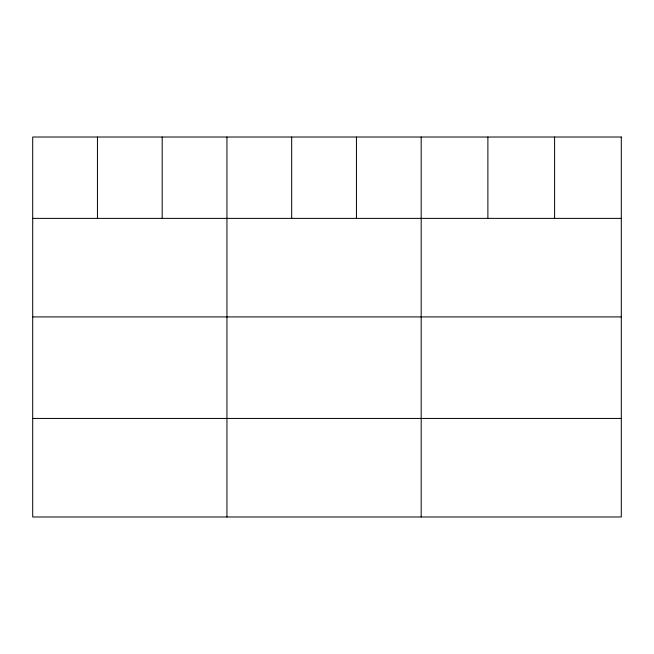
<?xml version="1.0" encoding="UTF-8"?>
<svg xmlns="http://www.w3.org/2000/svg" width="654" height="654" viewBox="0 0 654 654"><rect width="100%" height="100%" fill="white"/><g stroke="black" fill="none" stroke-linecap="round" stroke-linejoin="round"><path stroke-width="0.98" d="M32.7 218.379L621.3 218.379M32.7 316.912L621.3 316.912M32.7 418.437L621.3 418.437M554.592 137.021L554.592 218.379M487.884 137.021L487.884 218.379M421.176 137.021L421.176 516.979M356.43 137.021L356.43 218.379M291.684 137.021L291.684 218.379M226.938 137.021L226.938 516.979M162.192 137.021L162.192 218.379M97.446 137.021L97.446 218.379M621.3 137.021L32.7 137.021L32.7 516.979L621.3 516.979L621.3 137.021"/></g></svg>
